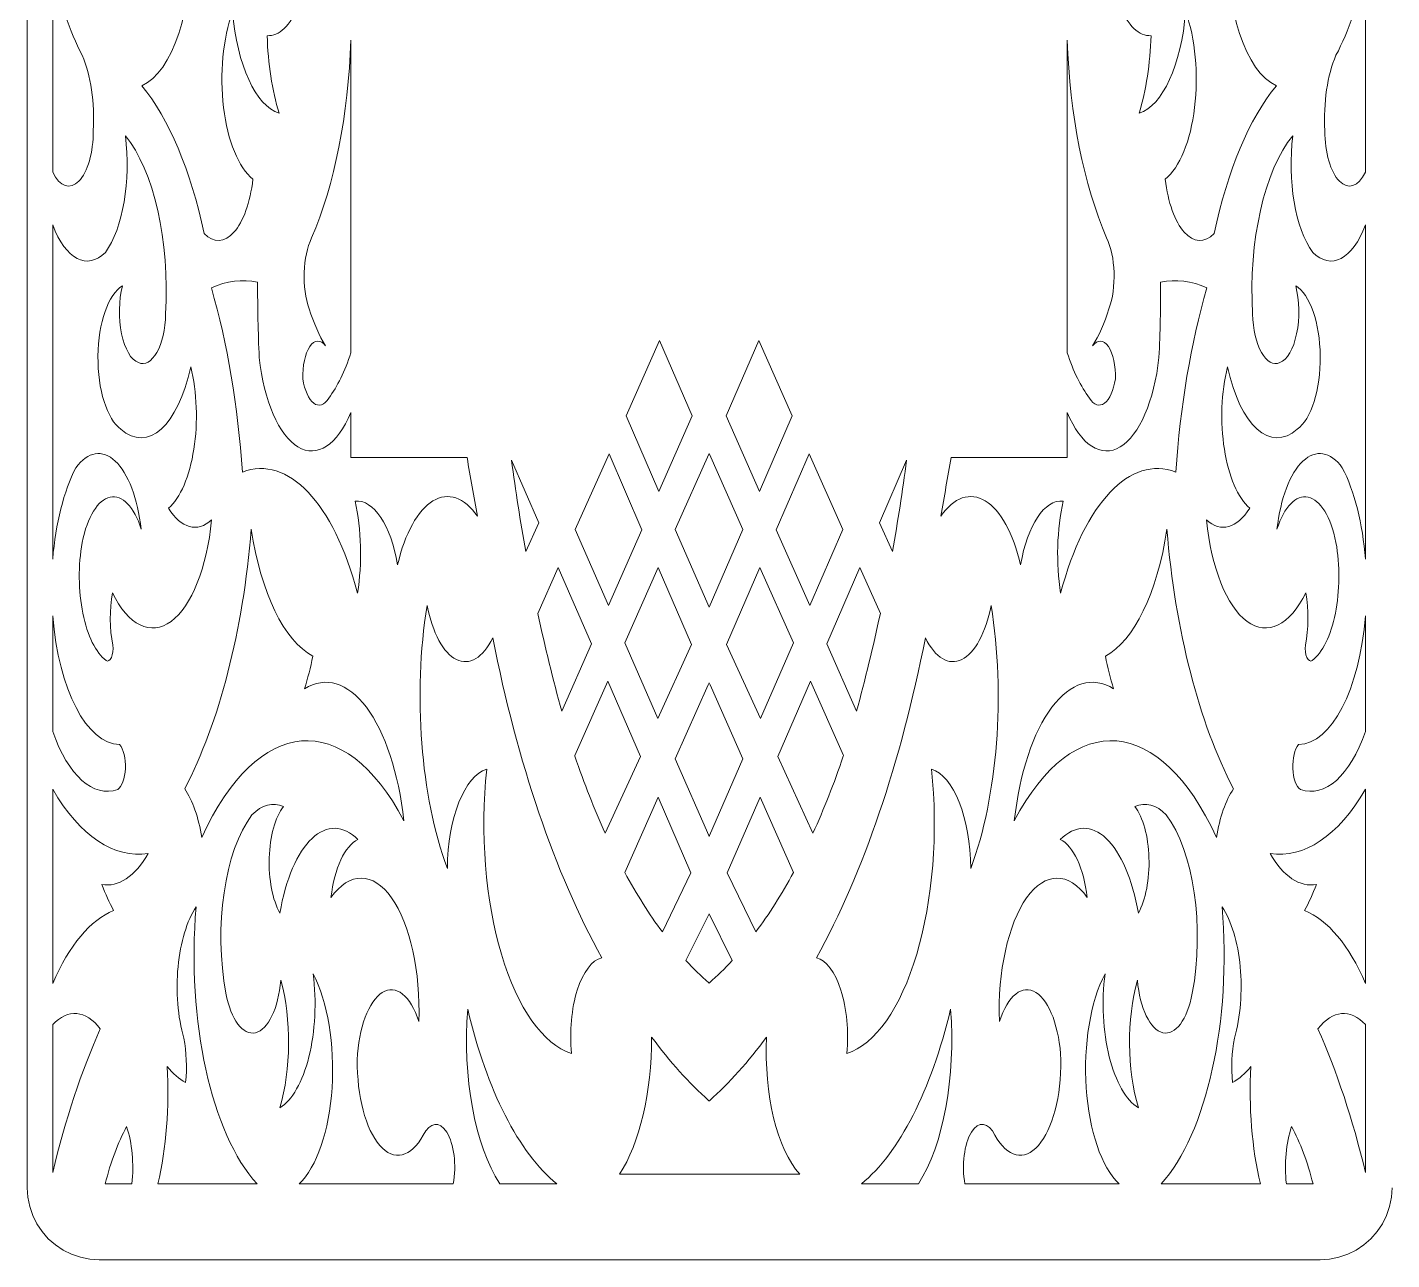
# Model space of a CAD drawing. Header units: millimetres. Extents: x -98 to 307, y -584 to 79.
# Drawn here: x -96.4 to -1.4, y -246.3 to -160.5 of the extents above; entities that cross this region are included whole.
import ezdxf

# ---------------------------------------------------------------- set-up
doc = ezdxf.new("R2010")
doc.units = ezdxf.units.MM
doc.header["$MEASUREMENT"] = 0
doc.layers.add('layer 1', color=7, linetype='Continuous')

msp = doc.modelspace()

# ---------------------------------------------------------------- linework, layer by layer
at = {"layer": 'layer 1', "lineweight": 9}
for points in [[(-96.3996, -241.3392), (-96.3996, -241.3392), (-96.3996, 73.7073), (-96.3996, 73.7073)], [(-96.3569, -241.9918), (-96.3569, -241.9918), (-96.3996, -241.3392), (-96.3996, -241.3392)], [(-1.3504, -241.3392), (-1.3504, -241.3392), (-1.3931, -241.9918), (-1.3931, -241.9918)], [(-96.2293, -242.6333), (-96.2293, -242.6333), (-96.3569, -241.9918), (-96.3569, -241.9918)], [(-1.3931, -241.9918), (-1.3931, -241.9918), (-1.5207, -242.6333), (-1.5207, -242.6333)], [(-96.019, -243.2526), (-96.019, -243.2526), (-96.2293, -242.6333), (-96.2293, -242.6333)], [(-95.7298, -243.8392), (-95.7298, -243.8392), (-96.019, -243.2526), (-96.019, -243.2526)], [(-1.731, -243.2526), (-1.731, -243.2526), (-2.0202, -243.8392), (-2.0202, -243.8392)], [(-1.5207, -242.6333), (-1.5207, -242.6333), (-1.731, -243.2526), (-1.731, -243.2526)], [(-95.3664, -244.383), (-95.3664, -244.383), (-95.7298, -243.8392), (-95.7298, -243.8392)], [(-2.0202, -243.8392), (-2.0202, -243.8392), (-2.3836, -244.383), (-2.3836, -244.383)], [(-94.9352, -244.8747), (-94.9352, -244.8747), (-95.3664, -244.383), (-95.3664, -244.383)], [(-94.4434, -245.306), (-94.4434, -245.306), (-94.9352, -244.8747), (-94.9352, -244.8747)], [(-2.8148, -244.8747), (-2.8148, -244.8747), (-3.3066, -245.306), (-3.3066, -245.306)], [(-2.3836, -244.383), (-2.3836, -244.383), (-2.8148, -244.8747), (-2.8148, -244.8747)], [(-93.8996, -245.6693), (-93.8996, -245.6693), (-94.4434, -245.306), (-94.4434, -245.306)], [(-93.313, -245.9586), (-93.313, -245.9586), (-93.8996, -245.6693), (-93.8996, -245.6693)], [(-92.6937, -246.1688), (-92.6937, -246.1688), (-93.313, -245.9586), (-93.313, -245.9586)], [(-4.437, -245.9586), (-4.437, -245.9586), (-5.0563, -246.1688), (-5.0563, -246.1688)], [(-3.8504, -245.6693), (-3.8504, -245.6693), (-4.437, -245.9586), (-4.437, -245.9586)], [(-3.3066, -245.306), (-3.3066, -245.306), (-3.8504, -245.6693), (-3.8504, -245.6693)], [(-92.0523, -246.2964), (-92.0523, -246.2964), (-92.6937, -246.1688), (-92.6937, -246.1688)], [(-91.3996, -246.3392), (-91.3996, -246.3392), (-92.0523, -246.2964), (-92.0523, -246.2964)], [(-91.3996, -246.3392), (-91.3996, -246.3392), (-6.3504, -246.3392), (-6.3504, -246.3392)], [(-5.6977, -246.2964), (-5.6977, -246.2964), (-6.3504, -246.3392), (-6.3504, -246.3392)], [(-5.0563, -246.1688), (-5.0563, -246.1688), (-5.6977, -246.2964), (-5.6977, -246.2964)]]:
    msp.add_open_spline(points, degree=3, dxfattribs=at)
for points, knots in [([(-78.8635, -166.4963), (-80.4956, -165.9771), (-81.7994, -163.1305), (-82.1004, -159.4287), (-82.1004, -159.4287), (-82.7756, -161.2847), (-83.0101, -163.7786), (-82.7281, -166.1043), (-82.7281, -166.1043), (-82.446, -168.4301), (-81.6833, -170.2928), (-80.6863, -171.0902), (-80.6863, -171.0902), (-80.8686, -172.701), (-81.3507, -174.0483), (-82.0054, -174.7768), (-82.0054, -174.7768), (-82.66, -175.5053), (-83.4215, -175.5417), (-84.089, -174.8764), (-84.089, -174.8764), (-85.0144, -170.4755), (-86.532, -166.8667), (-88.4197, -164.5779), (-88.4197, -164.5779), (-86.3036, -163.6608), (-84.8336, -159.2367), (-85.0157, -154.3333), (-85.0157, -154.3333), (-85.1979, -149.43), (-86.9733, -145.6352), (-89.1267, -145.5461), (-89.1267, -145.5461), (-88.2473, -147.0887), (-88.0259, -149.9068), (-88.6156, -152.0519), (-88.6156, -152.0519), (-89.2053, -154.1971), (-90.4125, -154.9652), (-91.4025, -153.8252), (-91.4025, -153.8252), (-92.2702, -152.1777), (-92.7379, -149.6768), (-92.659, -147.1054), (-92.659, -147.1054), (-92.5802, -144.534), (-91.9645, -142.2063), (-91.0049, -140.8512), (-91.0049, -140.8512), (-89.5244, -138.7436), (-87.8216, -137.5921), (-86.0776, -137.5194), (-86.0776, -137.5194), (-87.0338, -138.8291), (-87.3896, -141.5971), (-86.8951, -143.8802), (-86.8951, -143.8802), (-85.5995, -139.9687), (-83.3141, -138.5389), (-81.3271, -140.3968), (-81.3271, -140.3968), (-82.3271, -140.9219), (-83.1079, -142.706), (-83.3377, -144.9907), (-83.3377, -144.9907), (-81.9376, -143.9021), (-80.3992, -144.2637), (-79.1254, -145.9808), (-79.1254, -145.9808), (-77.8516, -147.698), (-76.9692, -150.5996), (-76.7091, -153.9261), (-76.7091, -153.9261), (-76.647, -155.8055), (-76.9358, -157.657), (-77.5042, -159.023), (-77.5042, -159.023), (-78.0726, -160.389), (-78.8674, -161.1415), (-79.692, -161.0947), (-79.692, -161.0947), (-79.6351, -163.0335), (-79.3487, -164.9005), (-78.8634, -166.4962)], [0, 0, 0, 0, 0.0454545, 0.0454545, 0.0454545, 0.0454545, 0.0909091, 0.0909091, 0.0909091, 0.0909091, 0.1363636, 0.1363636, 0.1363636, 0.1363636, 0.1818182, 0.1818182, 0.1818182, 0.1818182, 0.2272727, 0.2272727, 0.2272727, 0.2272727, 0.2727273, 0.2727273, 0.2727273, 0.2727273, 0.3181818, 0.3181818, 0.3181818, 0.3181818, 0.3636364, 0.3636364, 0.3636364, 0.3636364, 0.4090909, 0.4090909, 0.4090909, 0.4090909, 0.4545455, 0.4545455, 0.4545455, 0.4545455, 0.5, 0.5, 0.5, 0.5, 0.5454545, 0.5454545, 0.5454545, 0.5454545, 0.5909091, 0.5909091, 0.5909091, 0.5909091, 0.6363636, 0.6363636, 0.6363636, 0.6363636, 0.6818182, 0.6818182, 0.6818182, 0.6818182, 0.7272727, 0.7272727, 0.7272727, 0.7272727, 0.7727273, 0.7727273, 0.7727273, 0.7727273, 0.8181818, 0.8181818, 0.8181818, 0.8181818, 0.8636364, 0.8636364, 0.8636364, 0.8636364, 0.9090909, 0.9090909, 0.9090909, 0.9090909, 1, 1, 1, 1]), ([(-18.9629, -166.4963), (-17.3307, -165.9771), (-16.027, -163.1305), (-15.7259, -159.4287), (-15.7259, -159.4287), (-15.0507, -161.2847), (-14.8162, -163.7786), (-15.0983, -166.1043), (-15.0983, -166.1043), (-15.3803, -168.4301), (-16.1431, -170.2928), (-17.14, -171.0902), (-17.14, -171.0902), (-16.9577, -172.701), (-16.4756, -174.0483), (-15.821, -174.7768), (-15.821, -174.7768), (-15.1663, -175.5053), (-14.4048, -175.5417), (-13.7373, -174.8764), (-13.7373, -174.8764), (-12.8119, -170.4755), (-11.2943, -166.8667), (-9.4066, -164.5779), (-9.4066, -164.5779), (-11.5227, -163.6608), (-12.9927, -159.2367), (-12.8106, -154.3333), (-12.8106, -154.3333), (-12.6284, -149.43), (-10.853, -145.6352), (-8.6996, -145.5461), (-8.6996, -145.5461), (-9.579, -147.0887), (-9.8004, -149.9068), (-9.2107, -152.0519), (-9.2107, -152.0519), (-8.621, -154.1971), (-7.4139, -154.9652), (-6.4238, -153.8252), (-6.4238, -153.8252), (-5.5561, -152.1777), (-5.0884, -149.6768), (-5.1673, -147.1054), (-5.1673, -147.1054), (-5.2461, -144.534), (-5.8617, -142.2063), (-6.8215, -140.8512), (-6.8215, -140.8512), (-8.3019, -138.7436), (-10.0047, -137.5921), (-11.7488, -137.5194), (-11.7488, -137.5194), (-10.7925, -138.8291), (-10.4367, -141.5971), (-10.9312, -143.8802), (-10.9312, -143.8802), (-12.2268, -139.9687), (-14.5123, -138.5389), (-16.4992, -140.3968), (-16.4992, -140.3968), (-15.4992, -140.9219), (-14.7184, -142.706), (-14.4886, -144.9907), (-14.4886, -144.9907), (-15.8887, -143.9021), (-17.4271, -144.2637), (-18.7009, -145.9808), (-18.7009, -145.9808), (-19.9747, -147.698), (-20.8572, -150.5996), (-21.1172, -153.9261), (-21.1172, -153.9261), (-21.1793, -155.8055), (-20.8905, -157.657), (-20.3221, -159.023), (-20.3221, -159.023), (-19.7537, -160.389), (-18.9589, -161.1415), (-18.1343, -161.0947), (-18.1343, -161.0947), (-18.1912, -163.0335), (-18.4776, -164.9005), (-18.9629, -166.4962)], [0, 0, 0, 0, 0.0454545, 0.0454545, 0.0454545, 0.0454545, 0.0909091, 0.0909091, 0.0909091, 0.0909091, 0.1363636, 0.1363636, 0.1363636, 0.1363636, 0.1818182, 0.1818182, 0.1818182, 0.1818182, 0.2272727, 0.2272727, 0.2272727, 0.2272727, 0.2727273, 0.2727273, 0.2727273, 0.2727273, 0.3181818, 0.3181818, 0.3181818, 0.3181818, 0.3636364, 0.3636364, 0.3636364, 0.3636364, 0.4090909, 0.4090909, 0.4090909, 0.4090909, 0.4545455, 0.4545455, 0.4545455, 0.4545455, 0.5, 0.5, 0.5, 0.5, 0.5454545, 0.5454545, 0.5454545, 0.5454545, 0.5909091, 0.5909091, 0.5909091, 0.5909091, 0.6363636, 0.6363636, 0.6363636, 0.6363636, 0.6818182, 0.6818182, 0.6818182, 0.6818182, 0.7272727, 0.7272727, 0.7272727, 0.7272727, 0.7727273, 0.7727273, 0.7727273, 0.7727273, 0.8181818, 0.8181818, 0.8181818, 0.8181818, 0.8636364, 0.8636364, 0.8636364, 0.8636364, 0.9090909, 0.9090909, 0.9090909, 0.9090909, 1, 1, 1, 1]), ([(-91.8003, -167.7079), (-91.8055, -169.231), (-92.1989, -170.6075), (-92.8071, -171.2312), (-92.8071, -171.2312), (-93.4154, -171.855), (-94.1269, -171.6114), (-94.6285, -170.6079), (-94.6285, -170.6079), (-94.6285, -170.6079), (-94.6285, -156.2822), (-94.6285, -156.2822), (-94.6285, -156.2822), (-94.1658, -158.6814), (-93.4617, -160.7973), (-92.5736, -162.4577), (-92.5736, -162.4577), (-91.9742, -163.8402), (-91.6887, -165.7787), (-91.8003, -167.7078)], [0, 0, 0, 0, 0.1666667, 0.1666667, 0.1666667, 0.1666667, 0.3333333, 0.3333333, 0.3333333, 0.3333333, 0.5, 0.5, 0.5, 0.5, 0.6666667, 0.6666667, 0.6666667, 0.6666667, 1, 1, 1, 1]), ([(-6.026, -167.7079), (-6.0208, -169.231), (-5.6275, -170.6075), (-5.0192, -171.2312), (-5.0192, -171.2312), (-4.411, -171.855), (-3.6994, -171.6114), (-3.1978, -170.6079), (-3.1978, -170.6079), (-3.1978, -170.6079), (-3.1978, -156.2822), (-3.1978, -156.2822), (-3.1978, -156.2822), (-3.6605, -158.6814), (-4.3646, -160.7973), (-5.2527, -162.4577), (-5.2527, -162.4577), (-5.8521, -163.8402), (-6.1377, -165.7787), (-6.026, -167.7078)], [0, 0, 0, 0, 0.1666667, 0.1666667, 0.1666667, 0.1666667, 0.3333333, 0.3333333, 0.3333333, 0.3333333, 0.5, 0.5, 0.5, 0.5, 0.6666667, 0.6666667, 0.6666667, 0.6666667, 1, 1, 1, 1]), ([(-75.6265, -182.7012), (-76.0638, -181.9881), (-76.448, -181.1187), (-76.7644, -180.1266), (-76.7644, -180.1266), (-77.2949, -178.64), (-77.222, -176.4641), (-76.5987, -175.1793), (-76.5987, -175.1793), (-75.0043, -171.4713), (-74.034, -166.5964), (-73.8589, -161.4138), (-73.8589, -161.4138), (-73.8589, -161.4138), (-73.8589, -162.397), (-73.8589, -162.397), (-73.8589, -162.397), (-73.8589, -162.397), (-73.8589, -183.1855), (-73.8589, -183.1855), (-73.8589, -183.1855), (-74.2749, -184.4657), (-74.8013, -185.5378), (-75.4055, -186.3359), (-75.4055, -186.3359), (-75.7107, -186.8215), (-76.0978, -186.9525), (-76.4514, -186.6897), (-76.4514, -186.6897), (-76.8051, -186.427), (-77.0845, -185.8009), (-77.2063, -184.9981), (-77.2063, -184.9981), (-77.2423, -184.1007), (-77.0558, -183.2325), (-76.723, -182.7486), (-76.723, -182.7486), (-76.3903, -182.2648), (-75.967, -182.2464), (-75.6265, -182.7011)], [0, 0, 0, 0, 0.0909091, 0.0909091, 0.0909091, 0.0909091, 0.1818182, 0.1818182, 0.1818182, 0.1818182, 0.2727273, 0.2727273, 0.2727273, 0.2727273, 0.3636364, 0.3636364, 0.3636364, 0.3636364, 0.4545455, 0.4545455, 0.4545455, 0.4545455, 0.5454545, 0.5454545, 0.5454545, 0.5454545, 0.6363636, 0.6363636, 0.6363636, 0.6363636, 0.7272727, 0.7272727, 0.7272727, 0.7272727, 0.8181818, 0.8181818, 0.8181818, 0.8181818, 1, 1, 1, 1]), ([(-22.1999, -182.7012), (-21.7625, -181.9881), (-21.3783, -181.1187), (-21.062, -180.1266), (-21.062, -180.1266), (-20.5314, -178.64), (-20.6043, -176.4641), (-21.2276, -175.1793), (-21.2276, -175.1793), (-22.822, -171.4713), (-23.7923, -166.5964), (-23.9675, -161.4138), (-23.9675, -161.4138), (-23.9675, -161.4138), (-23.9674, -162.397), (-23.9674, -162.397), (-23.9674, -162.397), (-23.9674, -162.397), (-23.9674, -183.1855), (-23.9674, -183.1855), (-23.9674, -183.1855), (-23.5514, -184.4657), (-23.025, -185.5378), (-22.4208, -186.3359), (-22.4208, -186.3359), (-22.1156, -186.8215), (-21.7285, -186.9525), (-21.3749, -186.6897), (-21.3749, -186.6897), (-21.0212, -186.427), (-20.7418, -185.8009), (-20.62, -184.9981), (-20.62, -184.9981), (-20.584, -184.1007), (-20.7705, -183.2325), (-21.1033, -182.7486), (-21.1033, -182.7486), (-21.4361, -182.2648), (-21.8593, -182.2464), (-22.1999, -182.7011)], [0, 0, 0, 0, 0.0909091, 0.0909091, 0.0909091, 0.0909091, 0.1818182, 0.1818182, 0.1818182, 0.1818182, 0.2727273, 0.2727273, 0.2727273, 0.2727273, 0.3636364, 0.3636364, 0.3636364, 0.3636364, 0.4545455, 0.4545455, 0.4545455, 0.4545455, 0.5454545, 0.5454545, 0.5454545, 0.5454545, 0.6363636, 0.6363636, 0.6363636, 0.6363636, 0.7272727, 0.7272727, 0.7272727, 0.7272727, 0.8181818, 0.8181818, 0.8181818, 0.8181818, 1, 1, 1, 1]), ([(-94.6285, -197.5588), (-94.6285, -197.5588), (-94.6285, -174.2782), (-94.6285, -174.2782), (-94.6285, -174.2782), (-93.7198, -176.6771), (-92.2347, -177.4508), (-90.9606, -176.1889), (-90.9606, -176.1889), (-89.7412, -174.5191), (-89.1691, -171.1785), (-89.5687, -168.0613), (-89.5687, -168.0613), (-87.5899, -170.4556), (-86.4709, -175.4076), (-86.7625, -180.4799), (-86.7625, -180.4799), (-86.7907, -181.531), (-87.015, -182.5037), (-87.3786, -183.1509), (-87.3786, -183.1509), (-87.7421, -183.798), (-88.2098, -184.0571), (-88.6627, -183.8622), (-88.6627, -183.8622), (-89.1743, -183.6755), (-89.6124, -182.9235), (-89.8334, -181.853), (-89.8334, -181.853), (-90.0545, -180.7826), (-90.0298, -179.5319), (-89.7675, -178.5112), (-89.7675, -178.5112), (-90.753, -179.0881), (-91.4508, -181.09), (-91.4765, -183.4135), (-91.4765, -183.4135), (-91.5022, -185.737), (-90.8494, -187.8168), (-89.878, -188.5066), (-89.878, -188.5066), (-88.0101, -190.1464), (-85.903, -188.2645), (-85.017, -184.1651), (-85.017, -184.1651), (-84.5814, -185.9125), (-84.5018, -188.0075), (-84.7991, -189.9001), (-84.7991, -189.9001), (-85.0965, -191.7929), (-85.7411, -193.2939), (-86.5637, -194.0093), (-86.5637, -194.0093), (-85.6852, -195.4161), (-84.5561, -195.7196), (-83.5587, -194.817), (-83.5587, -194.817), (-83.883, -198.1503), (-84.9569, -200.8405), (-86.3799, -201.8844), (-86.3799, -201.8844), (-87.8029, -202.9283), (-89.3615, -202.1694), (-90.4745, -199.8904), (-90.4745, -199.8904), (-90.6783, -201.0715), (-90.6664, -202.3898), (-90.4414, -203.5505), (-90.4414, -203.5505), (-90.4068, -203.854), (-90.446, -204.1765), (-90.5442, -204.3956), (-90.5442, -204.3956), (-90.6424, -204.6148), (-90.7845, -204.6968), (-90.9165, -204.6106), (-90.9165, -204.6106), (-91.6304, -204.0722), (-92.2142, -202.8801), (-92.5284, -201.3198), (-92.5284, -201.3198), (-92.8427, -199.7595), (-92.8591, -197.9709), (-92.5736, -196.3819), (-92.5736, -196.3819), (-92.2187, -194.6162), (-91.4796, -193.4147), (-90.6331, -193.2275), (-90.6331, -193.2275), (-89.7866, -193.0404), (-88.9604, -193.8957), (-88.4639, -195.4732), (-88.4639, -195.4732), (-88.705, -193.3292), (-89.3741, -191.5699), (-90.2697, -190.7255), (-90.2697, -190.7255), (-91.1654, -189.8812), (-92.1828, -190.0504), (-93.0155, -191.1822), (-93.0155, -191.1822), (-93.8595, -192.818), (-94.4295, -195.0713), (-94.6285, -197.5587)], [0, 0, 0, 0, 0.037037, 0.037037, 0.037037, 0.037037, 0.0740741, 0.0740741, 0.0740741, 0.0740741, 0.1111111, 0.1111111, 0.1111111, 0.1111111, 0.1481481, 0.1481481, 0.1481481, 0.1481481, 0.1851852, 0.1851852, 0.1851852, 0.1851852, 0.2222222, 0.2222222, 0.2222222, 0.2222222, 0.2592593, 0.2592593, 0.2592593, 0.2592593, 0.2962963, 0.2962963, 0.2962963, 0.2962963, 0.3333333, 0.3333333, 0.3333333, 0.3333333, 0.3703704, 0.3703704, 0.3703704, 0.3703704, 0.4074074, 0.4074074, 0.4074074, 0.4074074, 0.4444444, 0.4444444, 0.4444444, 0.4444444, 0.4814815, 0.4814815, 0.4814815, 0.4814815, 0.5185185, 0.5185185, 0.5185185, 0.5185185, 0.5555556, 0.5555556, 0.5555556, 0.5555556, 0.5925926, 0.5925926, 0.5925926, 0.5925926, 0.6296296, 0.6296296, 0.6296296, 0.6296296, 0.6666667, 0.6666667, 0.6666667, 0.6666667, 0.7037037, 0.7037037, 0.7037037, 0.7037037, 0.7407407, 0.7407407, 0.7407407, 0.7407407, 0.7777778, 0.7777778, 0.7777778, 0.7777778, 0.8148148, 0.8148148, 0.8148148, 0.8148148, 0.8518519, 0.8518519, 0.8518519, 0.8518519, 0.8888889, 0.8888889, 0.8888889, 0.8888889, 0.9259259, 0.9259259, 0.9259259, 0.9259259, 1, 1, 1, 1]), ([(-3.1978, -197.5588), (-3.1978, -197.5588), (-3.1978, -174.2782), (-3.1978, -174.2782), (-3.1978, -174.2782), (-4.1065, -176.6771), (-5.5916, -177.4508), (-6.8657, -176.1889), (-6.8657, -176.1889), (-8.0851, -174.5191), (-8.6572, -171.1785), (-8.2576, -168.0613), (-8.2576, -168.0613), (-10.2364, -170.4556), (-11.3554, -175.4076), (-11.0638, -180.4799), (-11.0638, -180.4799), (-11.0356, -181.531), (-10.8113, -182.5037), (-10.4478, -183.1509), (-10.4478, -183.1509), (-10.0842, -183.798), (-9.6165, -184.0571), (-9.1636, -183.8622), (-9.1636, -183.8622), (-8.652, -183.6755), (-8.2139, -182.9235), (-7.9929, -181.853), (-7.9929, -181.853), (-7.7719, -180.7826), (-7.7966, -179.5319), (-8.0588, -178.5112), (-8.0588, -178.5112), (-7.0733, -179.0881), (-6.3755, -181.09), (-6.3498, -183.4135), (-6.3498, -183.4135), (-6.3241, -185.737), (-6.9769, -187.8168), (-7.9483, -188.5066), (-7.9483, -188.5066), (-9.8162, -190.1464), (-11.9233, -188.2645), (-12.8093, -184.1651), (-12.8093, -184.1651), (-13.2449, -185.9125), (-13.3246, -188.0075), (-13.0272, -189.9001), (-13.0272, -189.9001), (-12.7298, -191.7929), (-12.0852, -193.2939), (-11.2626, -194.0093), (-11.2626, -194.0093), (-12.1411, -195.4161), (-13.2702, -195.7196), (-14.2676, -194.817), (-14.2676, -194.817), (-13.9433, -198.1503), (-12.8694, -200.8405), (-11.4464, -201.8844), (-11.4464, -201.8844), (-10.0234, -202.9283), (-8.4648, -202.1694), (-7.3518, -199.8904), (-7.3518, -199.8904), (-7.148, -201.0715), (-7.1599, -202.3898), (-7.3849, -203.5505), (-7.3849, -203.5505), (-7.4195, -203.854), (-7.3803, -204.1765), (-7.2821, -204.3956), (-7.2821, -204.3956), (-7.1839, -204.6148), (-7.0418, -204.6968), (-6.9098, -204.6106), (-6.9098, -204.6106), (-6.196, -204.0722), (-5.6121, -202.8801), (-5.2979, -201.3198), (-5.2979, -201.3198), (-4.9836, -199.7595), (-4.9673, -197.9709), (-5.2527, -196.3819), (-5.2527, -196.3819), (-5.6076, -194.6162), (-6.3467, -193.4147), (-7.1932, -193.2275), (-7.1932, -193.2275), (-8.0397, -193.0404), (-8.8659, -193.8957), (-9.3624, -195.4732), (-9.3624, -195.4732), (-9.1214, -193.3292), (-8.4522, -191.5699), (-7.5566, -190.7255), (-7.5566, -190.7255), (-6.6609, -189.8812), (-5.6435, -190.0504), (-4.8108, -191.1822), (-4.8108, -191.1822), (-3.9668, -192.818), (-3.3968, -195.0713), (-3.1978, -197.5587)], [0, 0, 0, 0, 0.037037, 0.037037, 0.037037, 0.037037, 0.0740741, 0.0740741, 0.0740741, 0.0740741, 0.1111111, 0.1111111, 0.1111111, 0.1111111, 0.1481481, 0.1481481, 0.1481481, 0.1481481, 0.1851852, 0.1851852, 0.1851852, 0.1851852, 0.2222222, 0.2222222, 0.2222222, 0.2222222, 0.2592593, 0.2592593, 0.2592593, 0.2592593, 0.2962963, 0.2962963, 0.2962963, 0.2962963, 0.3333333, 0.3333333, 0.3333333, 0.3333333, 0.3703704, 0.3703704, 0.3703704, 0.3703704, 0.4074074, 0.4074074, 0.4074074, 0.4074074, 0.4444444, 0.4444444, 0.4444444, 0.4444444, 0.4814815, 0.4814815, 0.4814815, 0.4814815, 0.5185185, 0.5185185, 0.5185185, 0.5185185, 0.5555556, 0.5555556, 0.5555556, 0.5555556, 0.5925926, 0.5925926, 0.5925926, 0.5925926, 0.6296296, 0.6296296, 0.6296296, 0.6296296, 0.6666667, 0.6666667, 0.6666667, 0.6666667, 0.7037037, 0.7037037, 0.7037037, 0.7037037, 0.7407407, 0.7407407, 0.7407407, 0.7407407, 0.7777778, 0.7777778, 0.7777778, 0.7777778, 0.8148148, 0.8148148, 0.8148148, 0.8148148, 0.8518519, 0.8518519, 0.8518519, 0.8518519, 0.8888889, 0.8888889, 0.8888889, 0.8888889, 0.9259259, 0.9259259, 0.9259259, 0.9259259, 1, 1, 1, 1]), ([(-65.0428, -194.5646), (-65.9683, -193.2403), (-67.0928, -192.8525), (-68.1482, -193.4936), (-68.1482, -193.4936), (-69.2036, -194.1347), (-70.0954, -195.7473), (-70.6108, -197.9469), (-70.6108, -197.9469), (-71.0801, -195.1713), (-72.2703, -193.3854), (-73.5716, -193.5044), (-73.5716, -193.5044), (-73.1322, -195.4969), (-73.0684, -197.813), (-73.3948, -199.9157), (-73.3948, -199.9157), (-75.0631, -193.6246), (-78.239, -190.2862), (-81.4155, -191.4851), (-81.4155, -191.4851), (-81.7258, -186.9053), (-82.4644, -182.5319), (-83.5808, -178.6625), (-83.5808, -178.6625), (-82.5195, -178.1759), (-81.4331, -178.0399), (-80.3549, -178.2587), (-80.3549, -178.2587), (-80.3631, -180.0122), (-80.3262, -181.7653), (-80.2444, -183.5089), (-80.2444, -183.5089), (-79.9077, -186.5496), (-78.8746, -188.9325), (-77.5469, -189.7303), (-77.5469, -189.7303), (-76.2193, -190.5282), (-74.8067, -189.6151), (-73.8589, -187.3463), (-73.8589, -187.3463), (-73.8589, -187.3463), (-73.8589, -190.4756), (-73.8589, -190.4756), (-73.8589, -190.4756), (-73.8589, -190.4756), (-65.7719, -190.4756), (-65.7719, -190.4756), (-65.7719, -190.4756), (-65.5344, -191.8436), (-65.2913, -193.2067), (-65.0428, -194.5645)], [0, 0, 0, 0, 0.0714286, 0.0714286, 0.0714286, 0.0714286, 0.1428571, 0.1428571, 0.1428571, 0.1428571, 0.2142857, 0.2142857, 0.2142857, 0.2142857, 0.2857143, 0.2857143, 0.2857143, 0.2857143, 0.3571429, 0.3571429, 0.3571429, 0.3571429, 0.4285714, 0.4285714, 0.4285714, 0.4285714, 0.5, 0.5, 0.5, 0.5, 0.5714286, 0.5714286, 0.5714286, 0.5714286, 0.6428571, 0.6428571, 0.6428571, 0.6428571, 0.7142857, 0.7142857, 0.7142857, 0.7142857, 0.7857143, 0.7857143, 0.7857143, 0.7857143, 0.8571429, 0.8571429, 0.8571429, 0.8571429, 1, 1, 1, 1]), ([(-32.7835, -194.5646), (-31.858, -193.2403), (-30.7335, -192.8525), (-29.6781, -193.4936), (-29.6781, -193.4936), (-28.6227, -194.1347), (-27.731, -195.7473), (-27.2155, -197.9469), (-27.2155, -197.9469), (-26.7462, -195.1713), (-25.556, -193.3854), (-24.2547, -193.5044), (-24.2547, -193.5044), (-24.6941, -195.4969), (-24.7579, -197.813), (-24.4315, -199.9157), (-24.4315, -199.9157), (-22.7633, -193.6246), (-19.5873, -190.2862), (-16.4109, -191.4851), (-16.4109, -191.4851), (-16.1005, -186.9053), (-15.3619, -182.5319), (-14.2455, -178.6625), (-14.2455, -178.6625), (-15.3068, -178.1759), (-16.3932, -178.0399), (-17.4714, -178.2587), (-17.4714, -178.2587), (-17.4632, -180.0122), (-17.5001, -181.7653), (-17.5819, -183.5089), (-17.5819, -183.5089), (-17.9186, -186.5496), (-18.9517, -188.9325), (-20.2794, -189.7303), (-20.2794, -189.7303), (-21.607, -190.5282), (-23.0196, -189.6151), (-23.9675, -187.3463), (-23.9675, -187.3463), (-23.9675, -187.3463), (-23.9674, -190.4756), (-23.9674, -190.4756), (-23.9674, -190.4756), (-23.9674, -190.4756), (-32.0544, -190.4756), (-32.0544, -190.4756), (-32.0544, -190.4756), (-32.2919, -191.8436), (-32.535, -193.2067), (-32.7835, -194.5645)], [0, 0, 0, 0, 0.0714286, 0.0714286, 0.0714286, 0.0714286, 0.1428571, 0.1428571, 0.1428571, 0.1428571, 0.2142857, 0.2142857, 0.2142857, 0.2142857, 0.2857143, 0.2857143, 0.2857143, 0.2857143, 0.3571429, 0.3571429, 0.3571429, 0.3571429, 0.4285714, 0.4285714, 0.4285714, 0.4285714, 0.5, 0.5, 0.5, 0.5, 0.5714286, 0.5714286, 0.5714286, 0.5714286, 0.6428571, 0.6428571, 0.6428571, 0.6428571, 0.7142857, 0.7142857, 0.7142857, 0.7142857, 0.7857143, 0.7857143, 0.7857143, 0.7857143, 0.8571429, 0.8571429, 0.8571429, 0.8571429, 1, 1, 1, 1]), ([(-52.4165, -192.8418), (-52.4165, -192.8418), (-50.0903, -187.5744), (-50.0903, -187.5744), (-50.0903, -187.5744), (-50.0903, -187.5744), (-52.3679, -182.33), (-52.3679, -182.33), (-52.3679, -182.33), (-52.3679, -182.33), (-54.7007, -187.5628), (-54.7007, -187.5628), (-54.7007, -187.5628), (-54.7007, -187.5628), (-52.4165, -192.8418), (-52.4165, -192.8418)], [0, 0, 0, 0, 0.2, 0.2, 0.2, 0.2, 0.4, 0.4, 0.4, 0.4, 0.6, 0.6, 0.6, 0.6, 1, 1, 1, 1]), ([(-45.4098, -192.8418), (-45.4098, -192.8418), (-47.736, -187.5744), (-47.736, -187.5744), (-47.736, -187.5744), (-47.736, -187.5744), (-45.4584, -182.33), (-45.4584, -182.33), (-45.4584, -182.33), (-45.4584, -182.33), (-43.1256, -187.5628), (-43.1256, -187.5628), (-43.1256, -187.5628), (-43.1256, -187.5628), (-45.4098, -192.8418), (-45.4098, -192.8418)], [0, 0, 0, 0, 0.2, 0.2, 0.2, 0.2, 0.4, 0.4, 0.4, 0.4, 0.6, 0.6, 0.6, 0.6, 1, 1, 1, 1]), ([(-61.6837, -197.0197), (-61.6837, -197.0197), (-60.7702, -195.0242), (-60.7702, -195.0242), (-60.7702, -195.0242), (-60.7702, -195.0242), (-62.6718, -190.6486), (-62.6718, -190.6486), (-62.6718, -190.6486), (-62.3867, -192.8067), (-62.0569, -194.9328), (-61.6837, -197.0196)], [0, 0, 0, 0, 0.25, 0.25, 0.25, 0.25, 0.5, 0.5, 0.5, 0.5, 1, 1, 1, 1]), ([(-55.9242, -200.7848), (-55.9242, -200.7848), (-53.5921, -195.5038), (-53.5921, -195.5038), (-53.5921, -195.5038), (-53.5921, -195.5038), (-55.8812, -190.211), (-55.8812, -190.211), (-55.8812, -190.211), (-55.8812, -190.211), (-58.2343, -195.4894), (-58.2343, -195.4894), (-58.2343, -195.4894), (-58.2343, -195.4894), (-55.9242, -200.7848), (-55.9242, -200.7848)], [0, 0, 0, 0, 0.2, 0.2, 0.2, 0.2, 0.4, 0.4, 0.4, 0.4, 0.6, 0.6, 0.6, 0.6, 1, 1, 1, 1]), ([(-48.9131, -200.8874), (-48.9131, -200.8874), (-46.5538, -195.4858), (-46.5538, -195.4858), (-46.5538, -195.4858), (-46.5538, -195.4858), (-48.8911, -190.2342), (-48.8911, -190.2342), (-48.8911, -190.2342), (-48.8911, -190.2342), (-48.9136, -190.1867), (-48.9136, -190.1867), (-48.9136, -190.1867), (-48.9136, -190.1867), (-48.9352, -190.2342), (-48.9352, -190.2342), (-48.9352, -190.2342), (-48.9352, -190.2342), (-51.2725, -195.4858), (-51.2725, -195.4858), (-51.2725, -195.4858), (-51.2725, -195.4858), (-48.9131, -200.8874), (-48.9131, -200.8874)], [0, 0, 0, 0, 0.1428571, 0.1428571, 0.1428571, 0.1428571, 0.2857143, 0.2857143, 0.2857143, 0.2857143, 0.4285714, 0.4285714, 0.4285714, 0.4285714, 0.5714286, 0.5714286, 0.5714286, 0.5714286, 0.7142857, 0.7142857, 0.7142857, 0.7142857, 1, 1, 1, 1]), ([(-41.9021, -200.7848), (-41.9021, -200.7848), (-44.2342, -195.5038), (-44.2342, -195.5038), (-44.2342, -195.5038), (-44.2342, -195.5038), (-41.9451, -190.211), (-41.9451, -190.211), (-41.9451, -190.211), (-41.9451, -190.211), (-39.592, -195.4894), (-39.592, -195.4894), (-39.592, -195.4894), (-39.592, -195.4894), (-41.9021, -200.7848), (-41.9021, -200.7848)], [0, 0, 0, 0, 0.2, 0.2, 0.2, 0.2, 0.4, 0.4, 0.4, 0.4, 0.6, 0.6, 0.6, 0.6, 1, 1, 1, 1]), ([(-36.1426, -197.0197), (-36.1426, -197.0197), (-37.0561, -195.0242), (-37.0561, -195.0242), (-37.0561, -195.0242), (-37.0561, -195.0242), (-35.1545, -190.6486), (-35.1545, -190.6486), (-35.1545, -190.6486), (-35.4397, -192.8067), (-35.7694, -194.9328), (-36.1426, -197.0196)], [0, 0, 0, 0, 0.25, 0.25, 0.25, 0.25, 0.5, 0.5, 0.5, 0.5, 1, 1, 1, 1]), ([(-80.7968, -195.4733), (-81.3823, -202.542), (-83.022, -208.9287), (-85.4368, -213.5459), (-85.4368, -213.5459), (-84.8909, -214.3526), (-84.4727, -215.5382), (-84.2437, -216.9283), (-84.2437, -216.9283), (-80.3639, -208.4207), (-74.3072, -207.9209), (-70.1689, -215.7672), (-70.1689, -215.7672), (-70.5423, -212.4387), (-71.4846, -209.5917), (-72.7847, -207.8645), (-72.7847, -207.8645), (-74.0849, -206.1373), (-75.6339, -205.6743), (-77.0848, -206.5794), (-77.0848, -206.5794), (-76.8683, -205.8566), (-76.6763, -205.0972), (-76.5103, -204.3077), (-76.5103, -204.3077), (-78.5112, -203.2528), (-80.132, -199.9124), (-80.7968, -195.4732)], [0, 0, 0, 0, 0.125, 0.125, 0.125, 0.125, 0.25, 0.25, 0.25, 0.25, 0.375, 0.375, 0.375, 0.375, 0.5, 0.5, 0.5, 0.5, 0.625, 0.625, 0.625, 0.625, 0.75, 0.75, 0.75, 0.75, 1, 1, 1, 1]), ([(-17.0295, -195.4733), (-16.444, -202.542), (-14.8043, -208.9287), (-12.3895, -213.5459), (-12.3895, -213.5459), (-12.9354, -214.3526), (-13.3536, -215.5382), (-13.5826, -216.9283), (-13.5826, -216.9283), (-17.4624, -208.4207), (-23.5191, -207.9209), (-27.6574, -215.7672), (-27.6574, -215.7672), (-27.2841, -212.4387), (-26.3417, -209.5917), (-25.0416, -207.8645), (-25.0416, -207.8645), (-23.7414, -206.1373), (-22.1924, -205.6743), (-20.7416, -206.5794), (-20.7416, -206.5794), (-20.958, -205.8566), (-21.15, -205.0972), (-21.316, -204.3077), (-21.316, -204.3077), (-19.3151, -203.2528), (-17.6943, -199.9124), (-17.0295, -195.4732)], [0, 0, 0, 0, 0.125, 0.125, 0.125, 0.125, 0.25, 0.25, 0.25, 0.25, 0.375, 0.375, 0.375, 0.375, 0.5, 0.5, 0.5, 0.5, 0.625, 0.625, 0.625, 0.625, 0.75, 0.75, 0.75, 0.75, 1, 1, 1, 1]), ([(-59.1754, -208.1467), (-59.1754, -208.1467), (-57.1048, -203.4581), (-57.1048, -203.4581), (-57.1048, -203.4581), (-57.1048, -203.4581), (-59.416, -198.1401), (-59.416, -198.1401), (-59.416, -198.1401), (-59.416, -198.1401), (-60.8387, -201.3316), (-60.8387, -201.3316), (-60.8387, -201.3316), (-60.339, -203.6708), (-59.7838, -205.9459), (-59.1754, -208.1467)], [0, 0, 0, 0, 0.2, 0.2, 0.2, 0.2, 0.4, 0.4, 0.4, 0.4, 0.6, 0.6, 0.6, 0.6, 1, 1, 1, 1]), ([(-50.1326, -203.5028), (-50.1326, -203.5028), (-52.4529, -198.1379), (-52.4529, -198.1379), (-52.4529, -198.1379), (-52.4529, -198.1379), (-54.789, -203.3871), (-54.789, -203.3871), (-54.789, -203.3871), (-54.789, -203.3871), (-52.491, -208.6548), (-52.491, -208.6548), (-52.491, -208.6548), (-52.491, -208.6548), (-50.1326, -203.5028), (-50.1326, -203.5028)], [0, 0, 0, 0, 0.2, 0.2, 0.2, 0.2, 0.4, 0.4, 0.4, 0.4, 0.6, 0.6, 0.6, 0.6, 1, 1, 1, 1]), ([(-47.6937, -203.5028), (-47.6937, -203.5028), (-45.3735, -198.1379), (-45.3735, -198.1379), (-45.3735, -198.1379), (-45.3735, -198.1379), (-43.0373, -203.3871), (-43.0373, -203.3871), (-43.0373, -203.3871), (-43.0373, -203.3871), (-45.3352, -208.6548), (-45.3352, -208.6548), (-45.3352, -208.6548), (-45.3352, -208.6548), (-47.6937, -203.5028), (-47.6937, -203.5028)], [0, 0, 0, 0, 0.2, 0.2, 0.2, 0.2, 0.4, 0.4, 0.4, 0.4, 0.6, 0.6, 0.6, 0.6, 1, 1, 1, 1]), ([(-38.6509, -208.1467), (-38.6509, -208.1467), (-40.7215, -203.4581), (-40.7215, -203.4581), (-40.7215, -203.4581), (-40.7215, -203.4581), (-38.4103, -198.1401), (-38.4103, -198.1401), (-38.4103, -198.1401), (-38.4103, -198.1401), (-36.9876, -201.3316), (-36.9876, -201.3316), (-36.9876, -201.3316), (-37.4873, -203.6708), (-38.0425, -205.9459), (-38.6509, -208.1467)], [0, 0, 0, 0, 0.2, 0.2, 0.2, 0.2, 0.4, 0.4, 0.4, 0.4, 0.6, 0.6, 0.6, 0.6, 1, 1, 1, 1]), ([(-58.5026, -231.9721), (-60.4796, -231.3431), (-62.2483, -228.8343), (-63.372, -225.0649), (-63.372, -225.0649), (-64.4957, -221.2956), (-64.8698, -216.6166), (-64.402, -212.183), (-64.402, -212.183), (-65.9387, -212.6209), (-67.1038, -215.5619), (-67.1418, -219.0991), (-67.1418, -219.0991), (-69.0129, -214.0073), (-69.5521, -207.0206), (-68.5559, -200.7738), (-68.5559, -200.7738), (-68.1758, -202.6979), (-67.4186, -204.0957), (-66.5155, -204.5411), (-66.5155, -204.5411), (-65.6124, -204.9864), (-64.6703, -204.4265), (-63.9767, -203.0321), (-63.9767, -203.0321), (-62.2655, -211.7421), (-59.662, -219.3831), (-56.386, -225.3097), (-56.386, -225.3097), (-57.0687, -225.4774), (-57.6885, -226.2974), (-58.0918, -227.5671), (-58.0918, -227.5671), (-58.4952, -228.8367), (-58.6444, -230.4371), (-58.5026, -231.972)], [0, 0, 0, 0, 0.1, 0.1, 0.1, 0.1, 0.2, 0.2, 0.2, 0.2, 0.3, 0.3, 0.3, 0.3, 0.4, 0.4, 0.4, 0.4, 0.5, 0.5, 0.5, 0.5, 0.6, 0.6, 0.6, 0.6, 0.7, 0.7, 0.7, 0.7, 0.8, 0.8, 0.8, 0.8, 1, 1, 1, 1]), ([(-39.3238, -231.9721), (-37.3467, -231.3431), (-35.5781, -228.8343), (-34.4544, -225.0649), (-34.4544, -225.0649), (-33.3306, -221.2956), (-32.9565, -216.6166), (-33.4243, -212.183), (-33.4243, -212.183), (-31.8876, -212.6209), (-30.7225, -215.5619), (-30.6845, -219.0991), (-30.6845, -219.0991), (-28.8134, -214.0073), (-28.2743, -207.0206), (-29.2704, -200.7738), (-29.2704, -200.7738), (-29.6505, -202.6979), (-30.4077, -204.0957), (-31.3108, -204.5411), (-31.3108, -204.5411), (-32.2139, -204.9864), (-33.156, -204.4265), (-33.8497, -203.0321), (-33.8497, -203.0321), (-35.5608, -211.7421), (-38.1643, -219.3831), (-41.4403, -225.3097), (-41.4403, -225.3097), (-40.7576, -225.4774), (-40.1378, -226.2974), (-39.7345, -227.5671), (-39.7345, -227.5671), (-39.3312, -228.8367), (-39.1819, -230.4371), (-39.3238, -231.972)], [0, 0, 0, 0, 0.1, 0.1, 0.1, 0.1, 0.2, 0.2, 0.2, 0.2, 0.3, 0.3, 0.3, 0.3, 0.4, 0.4, 0.4, 0.4, 0.5, 0.5, 0.5, 0.5, 0.6, 0.6, 0.6, 0.6, 0.7, 0.7, 0.7, 0.7, 0.8, 0.8, 0.8, 0.8, 1, 1, 1, 1]), ([(-90.0989, -213.5965), (-91.817, -214.1891), (-93.5431, -212.6454), (-94.6285, -209.5456), (-94.6285, -209.5456), (-94.6285, -209.5456), (-94.6285, -201.4931), (-94.6285, -201.4931), (-94.6285, -201.4931), (-94.216, -206.6497), (-92.2606, -210.4133), (-89.9664, -210.4665), (-89.9664, -210.4665), (-89.6967, -210.7838), (-89.539, -211.4445), (-89.5682, -212.1342), (-89.5682, -212.1342), (-89.5974, -212.8239), (-89.8077, -213.4033), (-90.0989, -213.5965)], [0, 0, 0, 0, 0.1666667, 0.1666667, 0.1666667, 0.1666667, 0.3333333, 0.3333333, 0.3333333, 0.3333333, 0.5, 0.5, 0.5, 0.5, 0.6666667, 0.6666667, 0.6666667, 0.6666667, 1, 1, 1, 1]), ([(-7.7274, -213.5965), (-6.0093, -214.1891), (-4.2833, -212.6454), (-3.1978, -209.5456), (-3.1978, -209.5456), (-3.1978, -209.5456), (-3.1978, -201.4931), (-3.1978, -201.4931), (-3.1978, -201.4931), (-3.6103, -206.6497), (-5.5657, -210.4133), (-7.86, -210.4665), (-7.86, -210.4665), (-8.1296, -210.7838), (-8.2874, -211.4445), (-8.2581, -212.1342), (-8.2581, -212.1342), (-8.2289, -212.8239), (-8.0186, -213.4033), (-7.7274, -213.5965)], [0, 0, 0, 0, 0.1666667, 0.1666667, 0.1666667, 0.1666667, 0.3333333, 0.3333333, 0.3333333, 0.3333333, 0.5, 0.5, 0.5, 0.5, 0.6666667, 0.6666667, 0.6666667, 0.6666667, 1, 1, 1, 1]), ([(-56.1456, -216.6379), (-56.1456, -216.6379), (-53.6993, -211.294), (-53.6993, -211.294), (-53.6993, -211.294), (-53.6993, -211.294), (-55.9763, -206.0547), (-55.9763, -206.0547), (-55.9763, -206.0547), (-55.9763, -206.0547), (-58.2758, -211.2216), (-58.2758, -211.2216), (-58.2758, -211.2216), (-58.2758, -211.2216), (-58.2595, -211.2743), (-58.2595, -211.2743), (-58.2595, -211.2743), (-57.6135, -213.1784), (-56.907, -214.9711), (-56.1456, -216.6379)], [0, 0, 0, 0, 0.1666667, 0.1666667, 0.1666667, 0.1666667, 0.3333333, 0.3333333, 0.3333333, 0.3333333, 0.5, 0.5, 0.5, 0.5, 0.6666667, 0.6666667, 0.6666667, 0.6666667, 1, 1, 1, 1]), ([(-48.9787, -206.3085), (-48.9787, -206.3085), (-48.9131, -206.164), (-48.9131, -206.164), (-48.9131, -206.164), (-48.9131, -206.164), (-48.8476, -206.3085), (-48.8476, -206.3085), (-48.8476, -206.3085), (-48.8476, -206.3085), (-46.5569, -211.4551), (-46.5569, -211.4551), (-46.5569, -211.4551), (-46.5569, -211.4551), (-48.8911, -216.8059), (-48.8911, -216.8059), (-48.8911, -216.8059), (-48.8911, -216.8059), (-48.9136, -216.8581), (-48.9136, -216.8581), (-48.9136, -216.8581), (-48.9136, -216.8581), (-48.9352, -216.8059), (-48.9352, -216.8059), (-48.9352, -216.8059), (-48.9352, -216.8059), (-51.2695, -211.4551), (-51.2695, -211.4551), (-51.2695, -211.4551), (-51.2695, -211.4551), (-48.9787, -206.3085), (-48.9787, -206.3085)], [0, 0, 0, 0, 0.1111111, 0.1111111, 0.1111111, 0.1111111, 0.2222222, 0.2222222, 0.2222222, 0.2222222, 0.3333333, 0.3333333, 0.3333333, 0.3333333, 0.4444444, 0.4444444, 0.4444444, 0.4444444, 0.5555556, 0.5555556, 0.5555556, 0.5555556, 0.6666667, 0.6666667, 0.6666667, 0.6666667, 0.7777778, 0.7777778, 0.7777778, 0.7777778, 1, 1, 1, 1]), ([(-41.6807, -216.6379), (-41.6807, -216.6379), (-44.127, -211.294), (-44.127, -211.294), (-44.127, -211.294), (-44.127, -211.294), (-41.85, -206.0547), (-41.85, -206.0547), (-41.85, -206.0547), (-41.85, -206.0547), (-39.5505, -211.2216), (-39.5505, -211.2216), (-39.5505, -211.2216), (-39.5505, -211.2216), (-39.5668, -211.2743), (-39.5668, -211.2743), (-39.5668, -211.2743), (-40.2128, -213.1784), (-40.9193, -214.9711), (-41.6807, -216.6379)], [0, 0, 0, 0, 0.1666667, 0.1666667, 0.1666667, 0.1666667, 0.3333333, 0.3333333, 0.3333333, 0.3333333, 0.5, 0.5, 0.5, 0.5, 0.6666667, 0.6666667, 0.6666667, 0.6666667, 1, 1, 1, 1]), ([(-90.3862, -222.027), (-91.9972, -222.6642), (-93.4806, -224.4371), (-94.6285, -227.097), (-94.6285, -227.097), (-94.6285, -227.097), (-94.6285, -213.5798), (-94.6285, -213.5798), (-94.6285, -213.5798), (-92.7182, -216.844), (-90.3572, -218.4269), (-87.9778, -218.0389), (-87.9778, -218.0389), (-88.9039, -219.6445), (-90.0558, -220.417), (-91.2148, -220.2097), (-91.2148, -220.2097), (-90.9572, -220.8583), (-90.6803, -221.4655), (-90.3862, -222.027)], [0, 0, 0, 0, 0.1666667, 0.1666667, 0.1666667, 0.1666667, 0.3333333, 0.3333333, 0.3333333, 0.3333333, 0.5, 0.5, 0.5, 0.5, 0.6666667, 0.6666667, 0.6666667, 0.6666667, 1, 1, 1, 1]), ([(-7.4401, -222.027), (-5.8291, -222.6642), (-4.3457, -224.4371), (-3.1978, -227.097), (-3.1978, -227.097), (-3.1978, -227.097), (-3.1978, -213.5798), (-3.1978, -213.5798), (-3.1978, -213.5798), (-5.1081, -216.844), (-7.4692, -218.4269), (-9.8485, -218.0389), (-9.8485, -218.0389), (-8.9225, -219.6445), (-7.7705, -220.417), (-6.6116, -220.2097), (-6.6116, -220.2097), (-6.8692, -220.8583), (-7.146, -221.4655), (-7.4402, -222.027)], [0, 0, 0, 0, 0.1666667, 0.1666667, 0.1666667, 0.1666667, 0.3333333, 0.3333333, 0.3333333, 0.3333333, 0.5, 0.5, 0.5, 0.5, 0.6666667, 0.6666667, 0.6666667, 0.6666667, 1, 1, 1, 1]), ([(-77.4622, -241.059), (-77.4622, -241.059), (-66.7287, -241.059), (-66.7287, -241.059), (-66.7287, -241.059), (-66.4934, -239.7632), (-66.6822, -238.268), (-67.1834, -237.4578), (-67.1834, -237.4578), (-67.6847, -236.6476), (-68.3646, -236.7384), (-68.8211, -237.6766), (-68.8211, -237.6766), (-69.6851, -239.2307), (-70.8642, -239.5054), (-71.8478, -238.3818), (-71.8478, -238.3818), (-72.8314, -237.2582), (-73.4427, -234.9382), (-73.4169, -232.4264), (-73.4169, -232.4264), (-73.3181, -230.1875), (-72.6259, -228.3188), (-71.6758, -227.7258), (-71.6758, -227.7258), (-70.7257, -227.1328), (-69.7138, -227.9378), (-69.1304, -229.7508), (-69.1304, -229.7508), (-69.0021, -226.2913), (-69.7363, -222.9608), (-71.0294, -221.137), (-71.0294, -221.137), (-72.3225, -219.3133), (-73.9547, -219.306), (-75.2508, -221.1183), (-75.2508, -221.1183), (-75.0073, -219.072), (-74.2815, -217.5113), (-73.3727, -217.0798), (-73.3727, -217.0798), (-74.3887, -216.0626), (-75.5421, -216.034), (-76.5674, -217.0005), (-76.5674, -217.0005), (-77.5928, -217.9671), (-78.4018, -219.8457), (-78.8082, -222.2037), (-78.8082, -222.2037), (-79.3205, -221.2789), (-79.5982, -219.8332), (-79.5495, -218.3457), (-79.5495, -218.3457), (-79.5008, -216.8583), (-79.1319, -215.5231), (-78.5652, -214.7828), (-78.5652, -214.7828), (-79.303, -214.4522), (-80.0676, -214.655), (-80.7526, -215.3633), (-80.7526, -215.3633), (-82.6527, -217.8446), (-83.4329, -223.1923), (-82.5644, -227.782), (-82.5644, -227.782), (-82.2152, -229.6271), (-81.3823, -230.7408), (-80.5072, -230.5328), (-80.5072, -230.5328), (-79.6321, -230.3249), (-78.9174, -228.8431), (-78.7419, -226.8734), (-78.7419, -226.8734), (-77.9917, -229.6035), (-78.0177, -233.0881), (-78.8082, -235.7583), (-78.8082, -235.7583), (-77.952, -235.2462), (-77.2227, -233.9654), (-76.7859, -232.2069), (-76.7859, -232.2069), (-76.349, -230.4483), (-76.2416, -228.3611), (-76.4882, -226.419), (-76.4882, -226.419), (-75.4743, -228.3633), (-74.977, -231.374), (-75.1759, -234.3639), (-75.1759, -234.3639), (-75.3748, -237.3539), (-76.2412, -239.8909), (-77.4622, -241.0589)], [0, 0, 0, 0, 0.0416667, 0.0416667, 0.0416667, 0.0416667, 0.0833333, 0.0833333, 0.0833333, 0.0833333, 0.125, 0.125, 0.125, 0.125, 0.1666667, 0.1666667, 0.1666667, 0.1666667, 0.2083333, 0.2083333, 0.2083333, 0.2083333, 0.25, 0.25, 0.25, 0.25, 0.2916667, 0.2916667, 0.2916667, 0.2916667, 0.3333333, 0.3333333, 0.3333333, 0.3333333, 0.375, 0.375, 0.375, 0.375, 0.4166667, 0.4166667, 0.4166667, 0.4166667, 0.4583333, 0.4583333, 0.4583333, 0.4583333, 0.5, 0.5, 0.5, 0.5, 0.5416667, 0.5416667, 0.5416667, 0.5416667, 0.5833333, 0.5833333, 0.5833333, 0.5833333, 0.625, 0.625, 0.625, 0.625, 0.6666667, 0.6666667, 0.6666667, 0.6666667, 0.7083333, 0.7083333, 0.7083333, 0.7083333, 0.75, 0.75, 0.75, 0.75, 0.7916667, 0.7916667, 0.7916667, 0.7916667, 0.8333333, 0.8333333, 0.8333333, 0.8333333, 0.875, 0.875, 0.875, 0.875, 0.9166667, 0.9166667, 0.9166667, 0.9166667, 1, 1, 1, 1]), ([(-50.1816, -219.3882), (-50.1816, -219.3882), (-52.4634, -214.1377), (-52.4634, -214.1377), (-52.4634, -214.1377), (-52.4634, -214.1377), (-54.7901, -219.3648), (-54.7901, -219.3648), (-54.7901, -219.3648), (-53.963, -220.8926), (-53.0873, -222.2777), (-52.1702, -223.5087), (-52.1702, -223.5087), (-52.1702, -223.5087), (-50.1816, -219.3882), (-50.1816, -219.3882)], [0, 0, 0, 0, 0.2, 0.2, 0.2, 0.2, 0.4, 0.4, 0.4, 0.4, 0.6, 0.6, 0.6, 0.6, 1, 1, 1, 1]), ([(-47.6448, -219.3882), (-47.6448, -219.3882), (-45.3628, -214.1377), (-45.3628, -214.1377), (-45.3628, -214.1377), (-45.3628, -214.1377), (-43.0362, -219.3648), (-43.0362, -219.3648), (-43.0362, -219.3648), (-43.8634, -220.8926), (-44.7391, -222.2777), (-45.6561, -223.5087), (-45.6561, -223.5087), (-45.6561, -223.5087), (-47.6448, -219.3882), (-47.6448, -219.3882)], [0, 0, 0, 0, 0.2, 0.2, 0.2, 0.2, 0.4, 0.4, 0.4, 0.4, 0.6, 0.6, 0.6, 0.6, 1, 1, 1, 1]), ([(-20.3641, -241.059), (-20.3641, -241.059), (-31.0976, -241.059), (-31.0976, -241.059), (-31.0976, -241.059), (-31.3329, -239.7632), (-31.1441, -238.268), (-30.6429, -237.4578), (-30.6429, -237.4578), (-30.1416, -236.6476), (-29.4617, -236.7384), (-29.0052, -237.6766), (-29.0052, -237.6766), (-28.1412, -239.2307), (-26.9621, -239.5054), (-25.9785, -238.3818), (-25.9785, -238.3818), (-24.9949, -237.2582), (-24.3837, -234.9382), (-24.4094, -232.4264), (-24.4094, -232.4264), (-24.5083, -230.1875), (-25.2004, -228.3188), (-26.1505, -227.7258), (-26.1505, -227.7258), (-27.1006, -227.1328), (-28.1125, -227.9378), (-28.6959, -229.7508), (-28.6959, -229.7508), (-28.8242, -226.2913), (-28.09, -222.9608), (-26.7969, -221.137), (-26.7969, -221.137), (-25.5038, -219.3133), (-23.8716, -219.306), (-22.5755, -221.1183), (-22.5755, -221.1183), (-22.819, -219.072), (-23.5448, -217.5113), (-24.4536, -217.0798), (-24.4536, -217.0798), (-23.4376, -216.0626), (-22.2842, -216.034), (-21.2589, -217.0005), (-21.2589, -217.0005), (-20.2335, -217.9671), (-19.4245, -219.8457), (-19.0181, -222.2037), (-19.0181, -222.2037), (-18.5058, -221.2789), (-18.2281, -219.8332), (-18.2768, -218.3457), (-18.2768, -218.3457), (-18.3255, -216.8583), (-18.6944, -215.5231), (-19.2612, -214.7828), (-19.2612, -214.7828), (-18.5233, -214.4522), (-17.7587, -214.655), (-17.0737, -215.3633), (-17.0737, -215.3633), (-15.1737, -217.8446), (-14.3935, -223.1923), (-15.2619, -227.782), (-15.2619, -227.782), (-15.6111, -229.6271), (-16.444, -230.7408), (-17.3191, -230.5328), (-17.3191, -230.5328), (-18.1942, -230.3249), (-18.9089, -228.8431), (-19.0844, -226.8734), (-19.0844, -226.8734), (-19.8346, -229.6035), (-19.8086, -233.0881), (-19.0181, -235.7583), (-19.0181, -235.7583), (-19.8743, -235.2462), (-20.6036, -233.9654), (-21.0404, -232.2069), (-21.0404, -232.2069), (-21.4773, -230.4483), (-21.5847, -228.3611), (-21.3381, -226.419), (-21.3381, -226.419), (-22.3521, -228.3633), (-22.8494, -231.374), (-22.6504, -234.3639), (-22.6504, -234.3639), (-22.4515, -237.3539), (-21.5851, -239.8909), (-20.3641, -241.0589)], [0, 0, 0, 0, 0.0416667, 0.0416667, 0.0416667, 0.0416667, 0.0833333, 0.0833333, 0.0833333, 0.0833333, 0.125, 0.125, 0.125, 0.125, 0.1666667, 0.1666667, 0.1666667, 0.1666667, 0.2083333, 0.2083333, 0.2083333, 0.2083333, 0.25, 0.25, 0.25, 0.25, 0.2916667, 0.2916667, 0.2916667, 0.2916667, 0.3333333, 0.3333333, 0.3333333, 0.3333333, 0.375, 0.375, 0.375, 0.375, 0.4166667, 0.4166667, 0.4166667, 0.4166667, 0.4583333, 0.4583333, 0.4583333, 0.4583333, 0.5, 0.5, 0.5, 0.5, 0.5416667, 0.5416667, 0.5416667, 0.5416667, 0.5833333, 0.5833333, 0.5833333, 0.5833333, 0.625, 0.625, 0.625, 0.625, 0.6666667, 0.6666667, 0.6666667, 0.6666667, 0.7083333, 0.7083333, 0.7083333, 0.7083333, 0.75, 0.75, 0.75, 0.75, 0.7916667, 0.7916667, 0.7916667, 0.7916667, 0.8333333, 0.8333333, 0.8333333, 0.8333333, 0.875, 0.875, 0.875, 0.875, 0.9166667, 0.9166667, 0.9166667, 0.9166667, 1, 1, 1, 1]), ([(-86.6521, -232.8808), (-86.4848, -235.6963), (-86.7138, -238.5604), (-87.306, -241.0589), (-87.306, -241.0589), (-87.306, -241.0589), (-80.3936, -241.059), (-80.3936, -241.059), (-80.3936, -241.059), (-83.5688, -237.5966), (-85.3162, -229.6638), (-84.6414, -221.7746), (-84.6414, -221.7746), (-85.286, -222.7253), (-85.7389, -224.222), (-85.9005, -225.9355), (-85.9005, -225.9355), (-86.0621, -227.6491), (-85.9191, -229.4392), (-85.5031, -230.9119), (-85.5031, -230.9119), (-85.3098, -231.876), (-85.2631, -232.9598), (-85.3705, -233.9914), (-85.3705, -233.9914), (-85.8171, -233.7508), (-86.248, -233.3773), (-86.6521, -232.8808)], [0, 0, 0, 0, 0.125, 0.125, 0.125, 0.125, 0.25, 0.25, 0.25, 0.25, 0.375, 0.375, 0.375, 0.375, 0.5, 0.5, 0.5, 0.5, 0.625, 0.625, 0.625, 0.625, 0.75, 0.75, 0.75, 0.75, 1, 1, 1, 1]), ([(-48.9131, -222.2559), (-48.9131, -222.2559), (-47.2981, -225.4995), (-47.2981, -225.4995), (-47.2981, -225.4995), (-47.8197, -226.0671), (-48.3511, -226.5864), (-48.8911, -227.0561), (-48.8911, -227.0561), (-48.8911, -227.0561), (-48.9131, -227.0753), (-48.9131, -227.0753), (-48.9131, -227.0753), (-48.9131, -227.0753), (-48.9352, -227.0562), (-48.9352, -227.0562), (-48.9352, -227.0562), (-49.4752, -226.5864), (-50.0066, -226.0671), (-50.5282, -225.4994), (-50.5282, -225.4994), (-50.5282, -225.4994), (-48.9131, -222.2559), (-48.9131, -222.2559)], [0, 0, 0, 0, 0.1428571, 0.1428571, 0.1428571, 0.1428571, 0.2857143, 0.2857143, 0.2857143, 0.2857143, 0.4285714, 0.4285714, 0.4285714, 0.4285714, 0.5714286, 0.5714286, 0.5714286, 0.5714286, 0.7142857, 0.7142857, 0.7142857, 0.7142857, 1, 1, 1, 1]), ([(-11.1742, -232.8808), (-11.3415, -235.6963), (-11.1125, -238.5604), (-10.5203, -241.0589), (-10.5203, -241.0589), (-10.5203, -241.0589), (-17.4327, -241.059), (-17.4327, -241.059), (-17.4327, -241.059), (-14.2575, -237.5966), (-12.5102, -229.6638), (-13.1849, -221.7746), (-13.1849, -221.7746), (-12.5403, -222.7253), (-12.0874, -224.222), (-11.9258, -225.9355), (-11.9258, -225.9355), (-11.7642, -227.6491), (-11.9071, -229.4392), (-12.3232, -230.9119), (-12.3232, -230.9119), (-12.5165, -231.876), (-12.5632, -232.9598), (-12.4558, -233.9914), (-12.4558, -233.9914), (-12.0092, -233.7508), (-11.5783, -233.3773), (-11.1742, -232.8808)], [0, 0, 0, 0, 0.125, 0.125, 0.125, 0.125, 0.25, 0.25, 0.25, 0.25, 0.375, 0.375, 0.375, 0.375, 0.5, 0.5, 0.5, 0.5, 0.625, 0.625, 0.625, 0.625, 0.75, 0.75, 0.75, 0.75, 1, 1, 1, 1]), ([(-91.3142, -230.2557), (-92.3345, -228.9487), (-93.5673, -228.8403), (-94.6285, -229.9644), (-94.6285, -229.9644), (-94.6285, -229.9644), (-94.6285, -240.2646), (-94.6285, -240.2646), (-94.6285, -240.2646), (-93.7435, -236.5766), (-92.6268, -233.2045), (-91.3142, -230.2557)], [0, 0, 0, 0, 0.25, 0.25, 0.25, 0.25, 0.5, 0.5, 0.5, 0.5, 1, 1, 1, 1]), ([(-65.7277, -228.8927), (-64.3845, -234.5545), (-62.1748, -238.8862), (-59.5213, -241.0589), (-59.5213, -241.0589), (-59.5213, -241.0589), (-63.494, -241.059), (-63.494, -241.059), (-63.494, -241.059), (-65.2285, -238.3742), (-66.1048, -233.6012), (-65.7277, -228.8927)], [0, 0, 0, 0, 0.25, 0.25, 0.25, 0.25, 0.5, 0.5, 0.5, 0.5, 1, 1, 1, 1]), ([(-32.0986, -228.8927), (-33.4418, -234.5545), (-35.6515, -238.8862), (-38.305, -241.0589), (-38.305, -241.0589), (-38.305, -241.0589), (-34.3323, -241.059), (-34.3323, -241.059), (-34.3323, -241.059), (-32.5978, -238.3742), (-31.7215, -233.6012), (-32.0986, -228.8927)], [0, 0, 0, 0, 0.25, 0.25, 0.25, 0.25, 0.5, 0.5, 0.5, 0.5, 1, 1, 1, 1]), ([(-6.5121, -230.2557), (-5.4919, -228.9487), (-4.259, -228.8403), (-3.1978, -229.9644), (-3.1978, -229.9644), (-3.1978, -229.9644), (-3.1978, -240.2646), (-3.1978, -240.2646), (-3.1978, -240.2646), (-4.0829, -236.5766), (-5.1995, -233.2045), (-6.5121, -230.2557)], [0, 0, 0, 0, 0.25, 0.25, 0.25, 0.25, 0.5, 0.5, 0.5, 0.5, 1, 1, 1, 1]), ([(-44.9071, -230.8336), (-45.1069, -234.8145), (-44.1815, -238.6479), (-42.6013, -240.3858), (-42.6013, -240.3858), (-42.6013, -240.3858), (-55.1514, -240.3859), (-55.1514, -240.3859), (-55.1514, -240.3859), (-53.7556, -238.2536), (-52.9181, -234.6696), (-52.9192, -230.8335), (-52.9192, -230.8335), (-51.645, -232.5505), (-50.3127, -234.0321), (-48.9352, -235.2645), (-48.9352, -235.2645), (-48.9352, -235.2645), (-48.9142, -235.2841), (-48.9142, -235.2841), (-48.9142, -235.2841), (-48.9142, -235.2841), (-48.8911, -235.2645), (-48.8911, -235.2645), (-48.8911, -235.2645), (-47.5136, -234.0322), (-46.1813, -232.5505), (-44.9071, -230.8335)], [0, 0, 0, 0, 0.125, 0.125, 0.125, 0.125, 0.25, 0.25, 0.25, 0.25, 0.375, 0.375, 0.375, 0.375, 0.5, 0.5, 0.5, 0.5, 0.625, 0.625, 0.625, 0.625, 0.75, 0.75, 0.75, 0.75, 1, 1, 1, 1]), ([(-89.1153, -241.059), (-89.1153, -241.059), (-90.9753, -241.059), (-90.9753, -241.059), (-90.9753, -241.059), (-90.588, -239.5317), (-90.0813, -238.1799), (-89.4803, -237.0708), (-89.4803, -237.0708), (-89.0971, -238.2017), (-88.9625, -239.672), (-89.1153, -241.0589)], [0, 0, 0, 0, 0.25, 0.25, 0.25, 0.25, 0.5, 0.5, 0.5, 0.5, 1, 1, 1, 1]), ([(-8.711, -241.059), (-8.711, -241.059), (-6.851, -241.059), (-6.851, -241.059), (-6.851, -241.059), (-7.2382, -239.5317), (-7.745, -238.1799), (-8.346, -237.0708), (-8.346, -237.0708), (-8.7292, -238.2017), (-8.8638, -239.672), (-8.711, -241.0589)], [0, 0, 0, 0, 0.25, 0.25, 0.25, 0.25, 0.5, 0.5, 0.5, 0.5, 1, 1, 1, 1])]:
    msp.add_open_spline(points, degree=3, knots=knots, dxfattribs=at)

doc.saveas('drawing.dxf')
